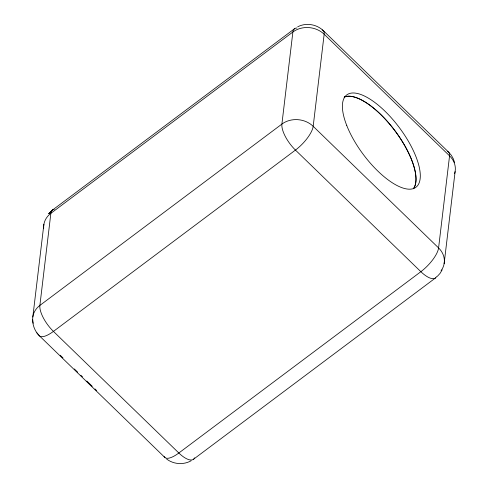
<?xml version="1.0" encoding="UTF-8"?>
<svg xmlns="http://www.w3.org/2000/svg" width="488" height="488" viewBox="0 0 488 488"><rect width="100%" height="100%" fill="white"/><g stroke="black" fill="none" stroke-linecap="round" stroke-linejoin="round"><path stroke-width="0.73" d="M32.818 316.968L43.889 224.285M444.129 263.697L455.109 171.611M442.134 269.888L440.03 273.42L437.242 276.446M52.777 209.852L48.892 213.665L52.777 209.852L294.801 28.536M48.892 213.665L51.85 210.67M193.59 459.196L435.607 277.873M191.168 460.751C183.537 465.088 173.533 464.381 166.591 459.001M297.692 26.809C305.811 22.533 316.279 24.132 322.965 30.317L448.661 152.171L451.339 155.312L453.279 158.746L454.59 162.534M39.65 336.055L165.06 457.665M60.225 355.252L62.94 357.881M74.341 368.934L77.598 372.094M80.856 375.254L82.484 376.834M86.827 381.043L92.256 386.307M94.971 388.942L96.6 390.522M32.672 319.664C32.641 325.545 35.014 331.303 39.101 335.512A22.186 7.729 -45.9 0 0 53.436 331.395L295.454 150.078A22.186 7.729 -45.9 0 0 313.18 126.313L324.16 34.233A22.186 7.729 -45.9 0 0 322.245 29.933M36.844 332.877L39.101 335.512M344.235 97.118A57.682 22.466 53.2 0 1 394.719 130.375A57.682 22.466 53.2 0 1 413.415 188.722M43.682 228.189A22.186 18.916 6.8 0 1 50.862 213.329A22.186 8.644 53.2 0 1 54.229 209.358M296.991 27.987A22.186 8.644 53.2 0 0 292.879 32.007L50.862 213.329L39.882 305.409A22.186 18.916 6.8 0 0 33.184 323.257M454.657 173.508A22.186 18.916 6.8 0 0 449.564 155.843A22.186 7.729 -45.9 0 0 447.496 151.487M441.085 270.724A22.186 18.916 6.8 0 0 438.584 247.928L449.564 155.843L324.16 34.233A22.186 18.916 6.8 0 0 292.879 32.007L281.899 124.086A22.186 8.644 53.2 0 0 295.454 150.078L420.863 271.688A22.186 8.644 53.2 0 0 436.662 276.507M164.114 456.445A22.186 7.729 -45.9 0 0 178.84 453.004L420.863 271.688A22.186 7.729 -45.9 0 0 438.584 247.928L313.18 126.313A22.186 18.916 6.8 0 0 281.899 124.086L39.882 305.409A22.186 8.644 53.2 0 0 53.436 331.395L178.84 453.004A22.186 8.644 53.2 0 0 194.645 457.829M344.174 97.167A57.682 22.466 53.2 0 1 394.652 130.424A57.682 22.466 53.2 0 1 413.348 188.771M346.767 125.538A57.682 22.466 53.2 0 0 414.214 188.264A57.682 22.466 53.2 0 0 383.135 109.44A57.682 22.466 53.2 0 0 346.767 125.538"/></g></svg>
